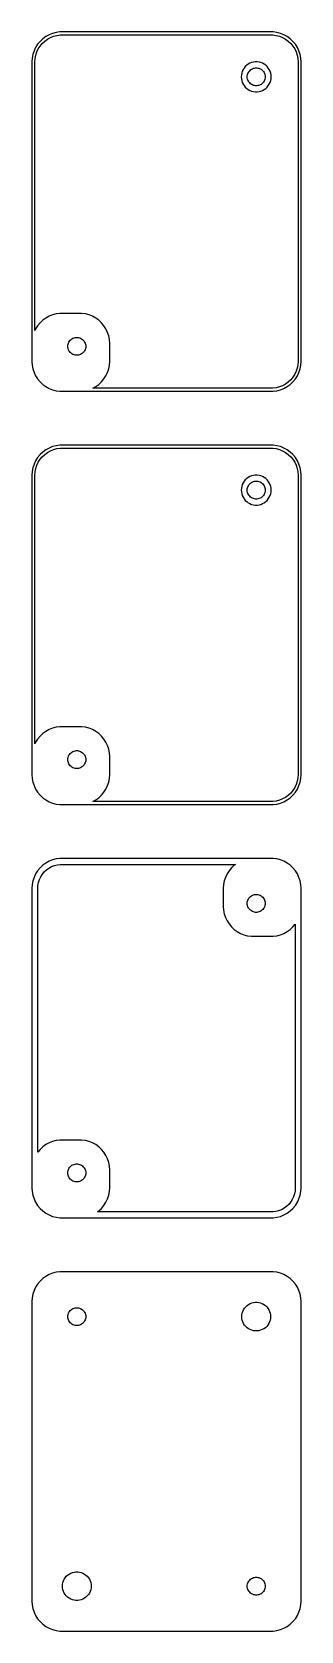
# Model space of a CAD drawing. Header units: metres. Extents: x -22 to 22, y 177 to 444.
import ezdxf

# ---------------------------------------------------------------- set-up
doc = ezdxf.new("R2010")
doc.units = ezdxf.units.M

msp = doc.modelspace()

# ---------------------------------------------------------------- linework, layer by layer
for p, q in [((-20.1791, 443.222), (-20.6871, 442.853)), ((-19.6289, 443.524), (-20.1791, 443.222)), ((-19.0451, 443.755), (-19.6289, 443.524)), ((-19.416, 443.072), (-18.8906, 443.28)), ((-18.4369, 443.911), (-19.0451, 443.755)), ((-18.8906, 443.28), (-18.3432, 443.42)), ((-17.8139, 443.99), (-18.4369, 443.911)), ((-18.3432, 443.42), (-17.7825, 443.491)), ((17.8139, 443.99), (-17.8139, 443.99)), ((-17.7825, 443.491), (17.7825, 443.491)), ((17.7825, 443.491), (18.3432, 443.42)), ((18.4369, 443.911), (17.8139, 443.99)), ((18.3432, 443.42), (18.8906, 443.28)), ((19.0451, 443.755), (18.4369, 443.911)), ((18.8906, 443.28), (19.416, 443.072)), ((19.6289, 443.524), (19.0451, 443.755)), ((20.1791, 443.222), (19.6289, 443.524)), ((20.6871, 442.853), (20.1791, 443.222)), ((-22.1489, 440.841), (-22.3429, 440.243)), ((-21.8815, 441.409), (-22.1489, 440.841)), ((-21.5451, 441.939), (-21.8815, 441.409)), ((-21.8586, 440.119), (-21.684, 440.657)), ((-21.684, 440.657), (-21.4434, 441.168)), ((-21.1448, 442.423), (-21.5451, 441.939)), ((-21.4434, 441.168), (-21.1406, 441.645)), ((-20.6871, 442.853), (-21.1448, 442.423)), ((-21.1406, 441.645), (-20.7803, 442.08)), ((-20.7803, 442.08), (-20.3684, 442.467)), ((-20.3684, 442.467), (-19.9112, 442.799)), ((-19.9112, 442.799), (-19.416, 443.072)), ((19.416, 443.072), (19.9112, 442.799)), ((19.9112, 442.799), (20.3684, 442.467)), ((20.3684, 442.467), (20.7803, 442.08)), ((21.1448, 442.423), (20.6871, 442.853)), ((20.7803, 442.08), (21.1406, 441.645)), ((21.1406, 441.645), (21.4434, 441.168)), ((21.5451, 441.939), (21.1448, 442.423)), ((21.4434, 441.168), (21.684, 440.657)), ((21.8815, 441.409), (21.5451, 441.939)), ((21.684, 440.657), (21.8586, 440.119)), ((22.1489, 440.841), (21.8815, 441.409)), ((22.3429, 440.243), (22.1489, 440.841)), ((-22.4606, 439.627), (-22.5, 439)), ((-22.5, 439), (-22.5, 389)), ((-22.3429, 440.243), (-22.4606, 439.627)), ((-22, 439), (-21.9645, 439.564)), ((-22, 394.157), (-22, 439)), ((-21.9645, 439.564), (-21.8586, 440.119)), ((12.9774, 437.969), (12.8092, 437.704)), ((13.1776, 438.211), (12.9774, 437.969)), ((13.4064, 438.426), (13.1776, 438.211)), ((13.6604, 438.611), (13.4064, 438.426)), ((13.9355, 438.762), (13.6604, 438.611)), ((14.2274, 438.878), (13.9355, 438.762)), ((14.1963, 437.766), (14.3613, 437.857)), ((14.5315, 438.956), (14.2274, 438.878)), ((14.3613, 437.857), (14.5365, 437.927)), ((14.843, 438.995), (14.5315, 438.956)), ((14.5365, 437.927), (14.7189, 437.973)), ((14.7189, 437.973), (14.9058, 437.997)), ((15.157, 438.995), (14.843, 438.995)), ((14.9058, 437.997), (15.0942, 437.997)), ((15.0942, 437.997), (15.2811, 437.973)), ((15.4684, 438.956), (15.157, 438.995)), ((15.2811, 437.973), (15.4635, 437.927)), ((15.4635, 437.927), (15.6387, 437.857)), ((15.7725, 438.878), (15.4684, 438.956)), ((15.6387, 437.857), (15.8037, 437.766)), ((16.0644, 438.762), (15.7725, 438.878)), ((16.3396, 438.611), (16.0644, 438.762)), ((16.5936, 438.426), (16.3396, 438.611)), ((16.8224, 438.211), (16.5936, 438.426)), ((17.0225, 437.969), (16.8224, 438.211)), ((17.1908, 437.704), (17.0225, 437.969)), ((21.8586, 440.119), (21.9645, 439.564)), ((21.9645, 439.564), (22, 439)), ((22, 439), (22, 389)), ((22.4606, 439.627), (22.3429, 440.243)), ((22.5, 439), (22.4606, 439.627)), ((22.5, 389), (22.5, 439)), ((12.5197, 436.813), (12.5, 436.5)), ((12.5, 436.5), (12.5197, 436.187)), ((12.5785, 437.122), (12.5197, 436.813)), ((12.5197, 436.187), (12.5785, 435.878)), ((12.6756, 437.42), (12.5785, 437.122)), ((12.5785, 435.878), (12.6756, 435.58)), ((12.8092, 437.704), (12.6756, 437.42)), ((12.6756, 435.58), (12.8092, 435.296)), ((12.8092, 435.296), (12.9774, 435.031)), ((13.5, 436.5), (13.5118, 436.688)), ((13.5118, 436.312), (13.5, 436.5)), ((13.5118, 436.688), (13.5471, 436.873)), ((13.5471, 436.127), (13.5118, 436.312)), ((13.5471, 436.873), (13.6053, 437.052)), ((13.6053, 435.948), (13.5471, 436.127)), ((13.6053, 437.052), (13.6855, 437.223)), ((13.6855, 435.777), (13.6053, 435.948)), ((13.6855, 437.223), (13.7865, 437.382)), ((13.7865, 435.618), (13.6855, 435.777)), ((13.7865, 437.382), (13.9065, 437.527)), ((13.9065, 435.473), (13.7865, 435.618)), ((13.9065, 437.527), (14.0439, 437.656)), ((14.0439, 435.344), (13.9065, 435.473)), ((14.0439, 437.656), (14.1963, 437.766)), ((14.1963, 435.234), (14.0439, 435.344)), ((14.3613, 435.143), (14.1963, 435.234)), ((15.8037, 435.234), (15.6387, 435.143)), ((15.8037, 437.766), (15.9561, 437.656)), ((15.9561, 435.344), (15.8037, 435.234)), ((15.9561, 437.656), (16.0934, 437.527)), ((16.0934, 435.473), (15.9561, 435.344)), ((16.0934, 437.527), (16.2135, 437.382)), ((16.2135, 435.618), (16.0934, 435.473)), ((16.2135, 437.382), (16.3145, 437.223)), ((16.3145, 435.777), (16.2135, 435.618)), ((16.3145, 437.223), (16.3947, 437.052)), ((16.3947, 435.948), (16.3145, 435.777)), ((16.3947, 437.052), (16.4529, 436.873)), ((16.4529, 436.127), (16.3947, 435.948)), ((16.4529, 436.873), (16.4882, 436.688)), ((16.4882, 436.312), (16.4529, 436.127)), ((16.4882, 436.688), (16.5, 436.5)), ((16.5, 436.5), (16.4882, 436.312)), ((17.0225, 435.031), (17.1908, 435.296)), ((17.3244, 437.42), (17.1908, 437.704)), ((17.1908, 435.296), (17.3244, 435.58)), ((17.4214, 437.122), (17.3244, 437.42)), ((17.3244, 435.58), (17.4214, 435.878)), ((17.4803, 436.813), (17.4214, 437.122)), ((17.4214, 435.878), (17.4803, 436.187)), ((17.5, 436.5), (17.4803, 436.813)), ((17.4803, 436.187), (17.5, 436.5)), ((12.9774, 435.031), (13.1776, 434.789)), ((13.1776, 434.789), (13.4064, 434.574)), ((13.4064, 434.574), (13.6604, 434.389)), ((13.6604, 434.389), (13.9355, 434.238)), ((13.9355, 434.238), (14.2274, 434.122)), ((14.2274, 434.122), (14.5315, 434.044)), ((14.5365, 435.073), (14.3613, 435.143)), ((14.5315, 434.044), (14.843, 434.005)), ((14.7189, 435.027), (14.5365, 435.073)), ((14.9058, 435.003), (14.7189, 435.027)), ((14.843, 434.005), (15.157, 434.005)), ((15.0942, 435.003), (14.9058, 435.003)), ((15.2811, 435.027), (15.0942, 435.003)), ((15.157, 434.005), (15.4684, 434.044)), ((15.4635, 435.073), (15.2811, 435.027)), ((15.6387, 435.143), (15.4635, 435.073)), ((15.4684, 434.044), (15.7725, 434.122)), ((15.7725, 434.122), (16.0644, 434.238)), ((16.0644, 434.238), (16.3396, 434.389)), ((16.3396, 434.389), (16.5936, 434.574)), ((16.5936, 434.574), (16.8224, 434.789)), ((16.8224, 434.789), (17.0225, 435.031)), ((-21.1448, 395.423), (-21.5451, 394.939)), ((-20.6871, 395.853), (-21.1448, 395.423)), ((-20.1791, 396.222), (-20.6871, 395.853)), ((-19.6289, 396.524), (-20.1791, 396.222)), ((-19.0451, 396.755), (-19.6289, 396.524)), ((-18.4369, 396.911), (-19.0451, 396.755)), ((-17.8139, 396.99), (-18.4369, 396.911)), ((-14.186, 396.99), (-17.8139, 396.99)), ((-13.5631, 396.911), (-14.186, 396.99)), ((-12.9549, 396.755), (-13.5631, 396.911)), ((-12.3711, 396.524), (-12.9549, 396.755)), ((-11.8209, 396.222), (-12.3711, 396.524)), ((-11.3129, 395.853), (-11.8209, 396.222)), ((-10.8551, 395.423), (-11.3129, 395.853)), ((-10.4549, 394.939), (-10.8551, 395.423)), ((-21.8815, 394.409), (-22, 394.157)), ((-21.5451, 394.939), (-21.8815, 394.409)), ((-16.2135, 392.382), (-16.0934, 392.527)), ((-16.0934, 392.527), (-15.9561, 392.656)), ((-15.9561, 392.656), (-15.8037, 392.766)), ((-15.8037, 392.766), (-15.6387, 392.857)), ((-15.6387, 392.857), (-15.4635, 392.927)), ((-15.4635, 392.927), (-15.2811, 392.973)), ((-15.2811, 392.973), (-15.0942, 392.997)), ((-15.0942, 392.997), (-14.9058, 392.997)), ((-14.9058, 392.997), (-14.7189, 392.973)), ((-14.7189, 392.973), (-14.5365, 392.927)), ((-14.5365, 392.927), (-14.3613, 392.857)), ((-14.3613, 392.857), (-14.1963, 392.766)), ((-14.1963, 392.766), (-14.0439, 392.656)), ((-14.0439, 392.656), (-13.9065, 392.527)), ((-13.9065, 392.527), (-13.7865, 392.382)), ((-10.1185, 394.409), (-10.4549, 394.939)), ((-9.8511, 393.841), (-10.1185, 394.409)), ((-9.6571, 393.243), (-9.8511, 393.841)), ((-9.5394, 392.627), (-9.6571, 393.243)), ((-9.5, 392), (-9.5394, 392.627)), ((-16.5, 391.5), (-16.4882, 391.688)), ((-16.4882, 391.312), (-16.5, 391.5)), ((-16.4882, 391.688), (-16.4529, 391.873)), ((-16.4529, 391.127), (-16.4882, 391.312)), ((-16.4529, 391.873), (-16.3947, 392.052)), ((-16.3947, 390.948), (-16.4529, 391.127)), ((-16.3947, 392.052), (-16.3145, 392.223)), ((-16.3145, 390.777), (-16.3947, 390.948)), ((-16.3145, 392.223), (-16.2135, 392.382)), ((-16.2135, 390.618), (-16.3145, 390.777)), ((-16.0934, 390.473), (-16.2135, 390.618)), ((-15.9561, 390.344), (-16.0934, 390.473)), ((-15.8037, 390.234), (-15.9561, 390.344)), ((-15.6387, 390.143), (-15.8037, 390.234)), ((-15.4635, 390.073), (-15.6387, 390.143)), ((-15.2811, 390.027), (-15.4635, 390.073)), ((-15.0942, 390.003), (-15.2811, 390.027)), ((-14.9058, 390.003), (-15.0942, 390.003)), ((-14.7189, 390.027), (-14.9058, 390.003)), ((-14.5365, 390.073), (-14.7189, 390.027)), ((-14.3613, 390.143), (-14.5365, 390.073)), ((-14.1963, 390.234), (-14.3613, 390.143)), ((-14.0439, 390.344), (-14.1963, 390.234)), ((-13.9065, 390.473), (-14.0439, 390.344)), ((-13.7865, 390.618), (-13.9065, 390.473)), ((-13.7865, 392.382), (-13.6855, 392.223)), ((-13.6855, 390.777), (-13.7865, 390.618)), ((-13.6855, 392.223), (-13.6053, 392.052)), ((-13.6053, 390.948), (-13.6855, 390.777)), ((-13.6053, 392.052), (-13.5471, 391.873)), ((-13.5471, 391.127), (-13.6053, 390.948)), ((-13.5471, 391.873), (-13.5118, 391.688)), ((-13.5118, 391.312), (-13.5471, 391.127)), ((-13.5118, 391.688), (-13.5, 391.5)), ((-13.5, 391.5), (-13.5118, 391.312)), ((-9.5, 389), (-9.5, 392)), ((-22.5, 389), (-22.4606, 388.373)), ((-22.4606, 388.373), (-22.3429, 387.757)), ((-22.3429, 387.757), (-22.1489, 387.159)), ((-22.1489, 387.159), (-21.8815, 386.591)), ((-10.1185, 386.591), (-9.8511, 387.159)), ((-9.8511, 387.159), (-9.6571, 387.757)), ((-9.6571, 387.757), (-9.5394, 388.373)), ((-9.5394, 388.373), (-9.5, 389)), ((21.684, 387.343), (21.4434, 386.832)), ((21.8586, 387.881), (21.684, 387.343)), ((21.9645, 388.436), (21.8586, 387.881)), ((21.8815, 386.591), (22.1489, 387.159)), ((22, 389), (21.9645, 388.436)), ((22.1489, 387.159), (22.3429, 387.757)), ((22.3429, 387.757), (22.4606, 388.373)), ((22.4606, 388.373), (22.5, 389)), ((-21.8815, 386.591), (-21.5451, 386.061)), ((-21.5451, 386.061), (-21.1448, 385.577)), ((-21.1448, 385.577), (-20.6871, 385.147)), ((-20.6871, 385.147), (-20.1791, 384.778)), ((-20.1791, 384.778), (-19.6289, 384.476)), ((-19.6289, 384.476), (-19.0451, 384.245)), ((-12.311, 384.509), (-11.8209, 384.778)), ((17.7825, 384.509), (-12.311, 384.509)), ((-11.8209, 384.778), (-11.3129, 385.147)), ((-11.3129, 385.147), (-10.8551, 385.577)), ((-10.8551, 385.577), (-10.4549, 386.061)), ((-10.4549, 386.061), (-10.1185, 386.591)), ((18.3432, 384.58), (17.7825, 384.509)), ((18.8906, 384.72), (18.3432, 384.58)), ((19.416, 384.928), (18.8906, 384.72)), ((19.0451, 384.245), (19.6289, 384.476)), ((19.9112, 385.201), (19.416, 384.928)), ((19.6289, 384.476), (20.1791, 384.778)), ((20.3684, 385.533), (19.9112, 385.201)), ((20.1791, 384.778), (20.6871, 385.147)), ((20.7803, 385.92), (20.3684, 385.533)), ((20.6871, 385.147), (21.1448, 385.577)), ((21.1406, 386.355), (20.7803, 385.92)), ((21.4434, 386.832), (21.1406, 386.355)), ((21.1448, 385.577), (21.5451, 386.061)), ((21.5451, 386.061), (21.8815, 386.591)), ((-19.0451, 384.245), (-18.4369, 384.089)), ((-18.4369, 384.089), (-17.8139, 384.01)), ((-17.8139, 384.01), (17.8139, 384.01)), ((17.8139, 384.01), (18.4369, 384.089)), ((18.4369, 384.089), (19.0451, 384.245)), ((-20.6871, 373.853), (-21.1448, 373.423)), ((-20.1791, 374.222), (-20.6871, 373.853)), ((-20.3684, 373.467), (-19.9112, 373.799)), ((-19.6289, 374.524), (-20.1791, 374.222)), ((-19.9112, 373.799), (-19.416, 374.072)), ((-19.0451, 374.755), (-19.6289, 374.524)), ((-19.416, 374.072), (-18.8906, 374.28)), ((-18.4369, 374.911), (-19.0451, 374.755)), ((-18.8906, 374.28), (-18.3432, 374.42)), ((-17.8139, 374.99), (-18.4369, 374.911)), ((-18.3432, 374.42), (-17.7825, 374.491)), ((17.8139, 374.99), (-17.8139, 374.99)), ((-17.7825, 374.491), (17.7825, 374.491)), ((17.7825, 374.491), (18.3432, 374.42)), ((18.4369, 374.911), (17.8139, 374.99)), ((18.3432, 374.42), (18.8906, 374.28)), ((19.0451, 374.755), (18.4369, 374.911)), ((18.8906, 374.28), (19.416, 374.072)), ((19.6289, 374.524), (19.0451, 374.755)), ((19.416, 374.072), (19.9112, 373.799)), ((20.1791, 374.222), (19.6289, 374.524)), ((19.9112, 373.799), (20.3684, 373.467)), ((20.6871, 373.853), (20.1791, 374.222)), ((21.1448, 373.423), (20.6871, 373.853)), ((-22.3429, 371.243), (-22.4606, 370.627)), ((-22.1489, 371.841), (-22.3429, 371.243)), ((-21.8815, 372.409), (-22.1489, 371.841)), ((-21.9645, 370.564), (-21.8586, 371.119)), ((-21.5451, 372.939), (-21.8815, 372.409)), ((-21.8586, 371.119), (-21.684, 371.657)), ((-21.684, 371.657), (-21.4434, 372.168)), ((-21.1448, 373.423), (-21.5451, 372.939)), ((-21.4434, 372.168), (-21.1406, 372.645)), ((-21.1406, 372.645), (-20.7803, 373.08)), ((-20.7803, 373.08), (-20.3684, 373.467)), ((20.3684, 373.467), (20.7803, 373.08)), ((20.7803, 373.08), (21.1406, 372.645)), ((21.1406, 372.645), (21.4434, 372.168)), ((21.5451, 372.939), (21.1448, 373.423)), ((21.4434, 372.168), (21.684, 371.657)), ((21.8815, 372.409), (21.5451, 372.939)), ((21.684, 371.657), (21.8586, 371.119)), ((21.8586, 371.119), (21.9645, 370.564)), ((22.1489, 371.841), (21.8815, 372.409)), ((22.3429, 371.243), (22.1489, 371.841)), ((22.4606, 370.627), (22.3429, 371.243)), ((-22.4606, 370.627), (-22.5, 370)), ((-22.5, 370), (-22.5, 320)), ((-22, 370), (-21.9645, 370.564)), ((-22, 325.157), (-22, 370)), ((12.8092, 368.704), (12.6756, 368.42)), ((12.9774, 368.969), (12.8092, 368.704)), ((13.1776, 369.211), (12.9774, 368.969)), ((13.4064, 369.426), (13.1776, 369.211)), ((13.6604, 369.611), (13.4064, 369.426)), ((13.9355, 369.762), (13.6604, 369.611)), ((13.7865, 368.382), (13.9065, 368.527)), ((13.9065, 368.527), (14.0439, 368.656)), ((14.2274, 369.878), (13.9355, 369.762)), ((14.0439, 368.656), (14.1963, 368.766)), ((14.1963, 368.766), (14.3613, 368.857)), ((14.5315, 369.956), (14.2274, 369.878)), ((14.3613, 368.857), (14.5365, 368.927)), ((14.843, 369.995), (14.5315, 369.956)), ((14.5365, 368.927), (14.7189, 368.973)), ((14.7189, 368.973), (14.9058, 368.997)), ((15.157, 369.995), (14.843, 369.995)), ((14.9058, 368.997), (15.0942, 368.997)), ((15.0942, 368.997), (15.2811, 368.973)), ((15.4684, 369.956), (15.157, 369.995)), ((15.2811, 368.973), (15.4635, 368.927)), ((15.4635, 368.927), (15.6387, 368.857)), ((15.7725, 369.878), (15.4684, 369.956)), ((15.6387, 368.857), (15.8037, 368.766)), ((16.0644, 369.762), (15.7725, 369.878)), ((15.8037, 368.766), (15.9561, 368.656)), ((15.9561, 368.656), (16.0934, 368.527)), ((16.3396, 369.611), (16.0644, 369.762)), ((16.0934, 368.527), (16.2135, 368.382)), ((16.5936, 369.426), (16.3396, 369.611)), ((16.8224, 369.211), (16.5936, 369.426)), ((17.0225, 368.969), (16.8224, 369.211)), ((17.1908, 368.704), (17.0225, 368.969)), ((17.3244, 368.42), (17.1908, 368.704)), ((21.9645, 370.564), (22, 370)), ((22, 370), (22, 320)), ((22.5, 370), (22.4606, 370.627)), ((22.5, 320), (22.5, 370)), ((12.5197, 367.813), (12.5, 367.5)), ((12.5, 367.5), (12.5197, 367.187)), ((12.5785, 368.122), (12.5197, 367.813)), ((12.5197, 367.187), (12.5785, 366.878)), ((12.6756, 368.42), (12.5785, 368.122)), ((12.5785, 366.878), (12.6756, 366.58)), ((12.6756, 366.58), (12.8092, 366.296)), ((12.8092, 366.296), (12.9774, 366.031)), ((12.9774, 366.031), (13.1776, 365.789)), ((13.1776, 365.789), (13.4064, 365.574)), ((13.5, 367.5), (13.5118, 367.688)), ((13.5118, 367.312), (13.5, 367.5)), ((13.5118, 367.688), (13.5471, 367.873)), ((13.5471, 367.127), (13.5118, 367.312)), ((13.5471, 367.873), (13.6053, 368.052)), ((13.6053, 366.948), (13.5471, 367.127)), ((13.6053, 368.052), (13.6855, 368.223)), ((13.6855, 366.777), (13.6053, 366.948)), ((13.6855, 368.223), (13.7865, 368.382)), ((13.7865, 366.618), (13.6855, 366.777)), ((13.9065, 366.473), (13.7865, 366.618)), ((14.0439, 366.344), (13.9065, 366.473)), ((14.1963, 366.234), (14.0439, 366.344)), ((14.3613, 366.143), (14.1963, 366.234)), ((14.5365, 366.073), (14.3613, 366.143)), ((14.7189, 366.027), (14.5365, 366.073)), ((14.9058, 366.003), (14.7189, 366.027)), ((15.0942, 366.003), (14.9058, 366.003)), ((15.2811, 366.027), (15.0942, 366.003)), ((15.4635, 366.073), (15.2811, 366.027)), ((15.6387, 366.143), (15.4635, 366.073)), ((15.8037, 366.234), (15.6387, 366.143)), ((15.9561, 366.344), (15.8037, 366.234)), ((16.0934, 366.473), (15.9561, 366.344)), ((16.2135, 366.618), (16.0934, 366.473)), ((16.2135, 368.382), (16.3145, 368.223)), ((16.3145, 366.777), (16.2135, 366.618)), ((16.3145, 368.223), (16.3947, 368.052)), ((16.3947, 366.948), (16.3145, 366.777)), ((16.3947, 368.052), (16.4529, 367.873)), ((16.4529, 367.127), (16.3947, 366.948)), ((16.4529, 367.873), (16.4882, 367.688)), ((16.4882, 367.312), (16.4529, 367.127)), ((16.4882, 367.688), (16.5, 367.5)), ((16.5, 367.5), (16.4882, 367.312)), ((16.5936, 365.574), (16.8224, 365.789)), ((16.8224, 365.789), (17.0225, 366.031)), ((17.0225, 366.031), (17.1908, 366.296)), ((17.1908, 366.296), (17.3244, 366.58)), ((17.4214, 368.122), (17.3244, 368.42)), ((17.3244, 366.58), (17.4214, 366.878)), ((17.4803, 367.813), (17.4214, 368.122)), ((17.4214, 366.878), (17.4803, 367.187)), ((17.5, 367.5), (17.4803, 367.813)), ((17.4803, 367.187), (17.5, 367.5)), ((13.4064, 365.574), (13.6604, 365.389)), ((13.6604, 365.389), (13.9355, 365.238)), ((13.9355, 365.238), (14.2274, 365.122)), ((14.2274, 365.122), (14.5315, 365.044)), ((14.5315, 365.044), (14.843, 365.005)), ((14.843, 365.005), (15.157, 365.005)), ((15.157, 365.005), (15.4684, 365.044)), ((15.4684, 365.044), (15.7725, 365.122)), ((15.7725, 365.122), (16.0644, 365.238)), ((16.0644, 365.238), (16.3396, 365.389)), ((16.3396, 365.389), (16.5936, 365.574)), ((-21.5451, 325.939), (-21.8815, 325.409)), ((-21.1448, 326.423), (-21.5451, 325.939)), ((-20.6871, 326.853), (-21.1448, 326.423)), ((-20.1791, 327.222), (-20.6871, 326.853)), ((-19.6289, 327.524), (-20.1791, 327.222)), ((-19.0451, 327.755), (-19.6289, 327.524)), ((-18.4369, 327.911), (-19.0451, 327.755)), ((-17.8139, 327.99), (-18.4369, 327.911)), ((-14.186, 327.99), (-17.8139, 327.99)), ((-13.5631, 327.911), (-14.186, 327.99)), ((-12.9549, 327.755), (-13.5631, 327.911)), ((-12.3711, 327.524), (-12.9549, 327.755)), ((-11.8209, 327.222), (-12.3711, 327.524)), ((-11.3129, 326.853), (-11.8209, 327.222)), ((-10.8551, 326.423), (-11.3129, 326.853)), ((-10.4549, 325.939), (-10.8551, 326.423)), ((-10.1185, 325.409), (-10.4549, 325.939)), ((-21.8815, 325.409), (-22, 325.157)), ((-16.4529, 322.873), (-16.3947, 323.052)), ((-16.3947, 323.052), (-16.3145, 323.223)), ((-16.3145, 323.223), (-16.2135, 323.382)), ((-16.2135, 323.382), (-16.0934, 323.527)), ((-16.0934, 323.527), (-15.9561, 323.656)), ((-15.9561, 323.656), (-15.8037, 323.766)), ((-15.8037, 323.766), (-15.6387, 323.857)), ((-15.6387, 323.857), (-15.4635, 323.927)), ((-15.4635, 323.927), (-15.2811, 323.973)), ((-15.2811, 323.973), (-15.0942, 323.997)), ((-15.0942, 323.997), (-14.9058, 323.997)), ((-14.9058, 323.997), (-14.7189, 323.973)), ((-14.7189, 323.973), (-14.5365, 323.927)), ((-14.5365, 323.927), (-14.3613, 323.857)), ((-14.3613, 323.857), (-14.1963, 323.766)), ((-14.1963, 323.766), (-14.0439, 323.656)), ((-14.0439, 323.656), (-13.9065, 323.527)), ((-13.9065, 323.527), (-13.7865, 323.382)), ((-13.7865, 323.382), (-13.6855, 323.223)), ((-13.6855, 323.223), (-13.6053, 323.052)), ((-13.6053, 323.052), (-13.5471, 322.873)), ((-9.8511, 324.841), (-10.1185, 325.409)), ((-9.6571, 324.243), (-9.8511, 324.841)), ((-9.5394, 323.627), (-9.6571, 324.243)), ((-9.5, 323), (-9.5394, 323.627)), ((-16.5, 322.5), (-16.4882, 322.688)), ((-16.4882, 322.312), (-16.5, 322.5)), ((-16.4882, 322.688), (-16.4529, 322.873)), ((-16.4529, 322.127), (-16.4882, 322.312)), ((-16.3947, 321.948), (-16.4529, 322.127)), ((-16.3145, 321.777), (-16.3947, 321.948)), ((-16.2135, 321.618), (-16.3145, 321.777)), ((-16.0934, 321.473), (-16.2135, 321.618)), ((-15.9561, 321.344), (-16.0934, 321.473)), ((-15.8037, 321.234), (-15.9561, 321.344)), ((-15.6387, 321.143), (-15.8037, 321.234)), ((-15.4635, 321.073), (-15.6387, 321.143)), ((-15.2811, 321.027), (-15.4635, 321.073)), ((-15.0942, 321.003), (-15.2811, 321.027)), ((-14.9058, 321.003), (-15.0942, 321.003)), ((-14.7189, 321.027), (-14.9058, 321.003)), ((-14.5365, 321.073), (-14.7189, 321.027)), ((-14.3613, 321.143), (-14.5365, 321.073)), ((-14.1963, 321.234), (-14.3613, 321.143)), ((-14.0439, 321.344), (-14.1963, 321.234)), ((-13.9065, 321.473), (-14.0439, 321.344)), ((-13.7865, 321.618), (-13.9065, 321.473)), ((-13.6855, 321.777), (-13.7865, 321.618)), ((-13.6053, 321.948), (-13.6855, 321.777)), ((-13.5471, 322.127), (-13.6053, 321.948)), ((-13.5471, 322.873), (-13.5118, 322.688)), ((-13.5118, 322.312), (-13.5471, 322.127)), ((-13.5118, 322.688), (-13.5, 322.5)), ((-13.5, 322.5), (-13.5118, 322.312)), ((-9.5, 320), (-9.5, 323)), ((-22.5, 320), (-22.4606, 319.373)), ((-22.4606, 319.373), (-22.3429, 318.757)), ((-22.3429, 318.757), (-22.1489, 318.159)), ((-22.1489, 318.159), (-21.8815, 317.591)), ((-10.1185, 317.591), (-9.8511, 318.159)), ((-9.8511, 318.159), (-9.6571, 318.757)), ((-9.6571, 318.757), (-9.5394, 319.373)), ((-9.5394, 319.373), (-9.5, 320)), ((21.4434, 317.832), (21.1406, 317.355)), ((21.684, 318.343), (21.4434, 317.832)), ((21.8586, 318.881), (21.684, 318.343)), ((21.9645, 319.436), (21.8586, 318.881)), ((21.8815, 317.591), (22.1489, 318.159)), ((22, 320), (21.9645, 319.436)), ((22.1489, 318.159), (22.3429, 318.757)), ((22.3429, 318.757), (22.4606, 319.373)), ((22.4606, 319.373), (22.5, 320)), ((-21.8815, 317.591), (-21.5451, 317.061)), ((-21.5451, 317.061), (-21.1448, 316.577)), ((-21.1448, 316.577), (-20.6871, 316.147)), ((-20.6871, 316.147), (-20.1791, 315.778)), ((-20.1791, 315.778), (-19.6289, 315.476)), ((-19.6289, 315.476), (-19.0451, 315.245)), ((-19.0451, 315.245), (-18.4369, 315.089)), ((-18.4369, 315.089), (-17.8139, 315.01)), ((-12.311, 315.509), (-11.8209, 315.778)), ((17.7825, 315.509), (-12.311, 315.509)), ((-11.8209, 315.778), (-11.3129, 316.147)), ((-11.3129, 316.147), (-10.8551, 316.577)), ((-10.8551, 316.577), (-10.4549, 317.061)), ((-10.4549, 317.061), (-10.1185, 317.591)), ((18.3432, 315.58), (17.7825, 315.509)), ((17.8139, 315.01), (18.4369, 315.089)), ((18.8906, 315.72), (18.3432, 315.58)), ((18.4369, 315.089), (19.0451, 315.245)), ((19.416, 315.928), (18.8906, 315.72)), ((19.0451, 315.245), (19.6289, 315.476)), ((19.9112, 316.201), (19.416, 315.928)), ((19.6289, 315.476), (20.1791, 315.778)), ((20.3684, 316.533), (19.9112, 316.201)), ((20.1791, 315.778), (20.6871, 316.147)), ((20.7803, 316.92), (20.3684, 316.533)), ((20.6871, 316.147), (21.1448, 316.577)), ((21.1406, 317.355), (20.7803, 316.92)), ((21.1448, 316.577), (21.5451, 317.061)), ((21.5451, 317.061), (21.8815, 317.591)), ((-17.8139, 315.01), (17.8139, 315.01)), ((-21.1448, 304.423), (-21.5451, 303.939)), ((-20.6871, 304.853), (-21.1448, 304.423)), ((-20.1791, 305.222), (-20.6871, 304.853)), ((-19.6289, 305.524), (-20.1791, 305.222)), ((-20.0639, 304.099), (-19.6553, 304.396)), ((-19.6553, 304.396), (-19.2126, 304.64)), ((-19.0451, 305.755), (-19.6289, 305.524)), ((-19.2126, 304.64), (-18.743, 304.826)), ((-18.4369, 305.911), (-19.0451, 305.755)), ((-18.743, 304.826), (-18.2537, 304.951)), ((-17.8139, 305.99), (-18.4369, 305.911)), ((-18.2537, 304.951), (-17.7526, 305.014)), ((17.8139, 305.99), (-17.8139, 305.99)), ((-17.7526, 305.014), (11.5357, 305.014)), ((10.8551, 304.423), (10.4549, 303.939)), ((11.3129, 304.853), (10.8551, 304.423)), ((11.5357, 305.014), (11.3129, 304.853)), ((18.4369, 305.911), (17.8139, 305.99)), ((19.0451, 305.755), (18.4369, 305.911)), ((19.6289, 305.524), (19.0451, 305.755)), ((20.1791, 305.222), (19.6289, 305.524)), ((20.6871, 304.853), (20.1791, 305.222)), ((21.1448, 304.423), (20.6871, 304.853)), ((21.5451, 303.939), (21.1448, 304.423)), ((-22.3429, 302.243), (-22.4606, 301.627)), ((-22.1489, 302.841), (-22.3429, 302.243)), ((-21.8815, 303.409), (-22.1489, 302.841)), ((-21.5451, 303.939), (-21.8815, 303.409)), ((-21.4907, 301.504), (-21.396, 302)), ((-21.396, 302), (-21.2399, 302.481)), ((-21.2399, 302.481), (-21.0248, 302.938)), ((-21.0248, 302.938), (-20.7542, 303.364)), ((-20.7542, 303.364), (-20.4322, 303.754)), ((-20.4322, 303.754), (-20.0639, 304.099)), ((9.6571, 302.243), (9.5394, 301.627)), ((9.8511, 302.841), (9.6571, 302.243)), ((10.1185, 303.409), (9.8511, 302.841)), ((10.4549, 303.939), (10.1185, 303.409)), ((21.8815, 303.409), (21.5451, 303.939)), ((22.1489, 302.841), (21.8815, 303.409)), ((22.3429, 302.243), (22.1489, 302.841)), ((22.4606, 301.627), (22.3429, 302.243)), ((-22.4606, 301.627), (-22.5, 301)), ((-22.5, 301), (-22.5, 251)), ((-21.5224, 301), (-21.4907, 301.504)), ((-21.5224, 256.966), (-21.5224, 301)), ((9.5394, 301.627), (9.5, 301)), ((9.5, 301), (9.5, 298)), ((13.5471, 298.873), (13.6053, 299.052)), ((13.6053, 299.052), (13.6855, 299.223)), ((13.6855, 299.223), (13.7865, 299.382)), ((13.7865, 299.382), (13.9065, 299.527)), ((13.9065, 299.527), (14.0439, 299.656)), ((14.0439, 299.656), (14.1963, 299.766)), ((14.1963, 299.766), (14.3613, 299.857)), ((14.3613, 299.857), (14.5365, 299.927)), ((14.5365, 299.927), (14.7189, 299.973)), ((14.7189, 299.973), (14.9058, 299.997)), ((14.9058, 299.997), (15.0942, 299.997)), ((15.0942, 299.997), (15.2811, 299.973)), ((15.2811, 299.973), (15.4635, 299.927)), ((15.4635, 299.927), (15.6387, 299.857)), ((15.6387, 299.857), (15.8037, 299.766)), ((15.8037, 299.766), (15.9561, 299.656)), ((15.9561, 299.656), (16.0934, 299.527)), ((16.0934, 299.527), (16.2135, 299.382)), ((16.2135, 299.382), (16.3145, 299.223)), ((16.3145, 299.223), (16.3947, 299.052)), ((16.3947, 299.052), (16.4529, 298.873)), ((22.5, 301), (22.4606, 301.627)), ((22.5, 251), (22.5, 301)), ((9.5, 298), (9.5394, 297.373)), ((9.5394, 297.373), (9.6571, 296.757)), ((9.6571, 296.757), (9.8511, 296.159)), ((13.5, 298.5), (13.5118, 298.688)), ((13.5118, 298.312), (13.5, 298.5)), ((13.5118, 298.688), (13.5471, 298.873)), ((13.5471, 298.127), (13.5118, 298.312)), ((13.6053, 297.948), (13.5471, 298.127)), ((13.6855, 297.777), (13.6053, 297.948)), ((13.7865, 297.618), (13.6855, 297.777)), ((13.9065, 297.473), (13.7865, 297.618)), ((14.0439, 297.344), (13.9065, 297.473)), ((14.1963, 297.234), (14.0439, 297.344)), ((14.3613, 297.143), (14.1963, 297.234)), ((14.5365, 297.073), (14.3613, 297.143)), ((14.7189, 297.027), (14.5365, 297.073)), ((14.9058, 297.003), (14.7189, 297.027)), ((15.0942, 297.003), (14.9058, 297.003)), ((15.2811, 297.027), (15.0942, 297.003)), ((15.4635, 297.073), (15.2811, 297.027)), ((15.6387, 297.143), (15.4635, 297.073)), ((15.8037, 297.234), (15.6387, 297.143)), ((15.9561, 297.344), (15.8037, 297.234)), ((16.0934, 297.473), (15.9561, 297.344)), ((16.2135, 297.618), (16.0934, 297.473)), ((16.3145, 297.777), (16.2135, 297.618)), ((16.3947, 297.948), (16.3145, 297.777)), ((16.4529, 298.127), (16.3947, 297.948)), ((16.4529, 298.873), (16.4882, 298.688)), ((16.4882, 298.312), (16.4529, 298.127)), ((16.4882, 298.688), (16.5, 298.5)), ((16.5, 298.5), (16.4882, 298.312)), ((9.8511, 296.159), (10.1185, 295.591)), ((10.1185, 295.591), (10.4549, 295.061)), ((10.4549, 295.061), (10.8551, 294.577)), ((10.8551, 294.577), (11.3129, 294.147)), ((11.3129, 294.147), (11.8209, 293.778)), ((11.8209, 293.778), (12.3711, 293.476)), ((19.6289, 293.476), (20.1791, 293.778)), ((20.1791, 293.778), (20.6871, 294.147)), ((20.6871, 294.147), (21.1448, 294.577)), ((21.1448, 294.577), (21.5224, 295.034)), ((21.5224, 295.034), (21.5224, 251)), ((12.3711, 293.476), (12.9549, 293.245)), ((12.9549, 293.245), (13.5631, 293.089)), ((13.5631, 293.089), (14.186, 293.01)), ((14.186, 293.01), (17.8139, 293.01)), ((17.8139, 293.01), (18.4369, 293.089)), ((18.4369, 293.089), (19.0451, 293.245)), ((19.0451, 293.245), (19.6289, 293.476)), ((-17.8139, 258.99), (-18.4369, 258.911)), ((-14.186, 258.99), (-17.8139, 258.99)), ((-13.5631, 258.911), (-14.186, 258.99)), ((-21.1448, 257.423), (-21.5224, 256.966)), ((-20.6871, 257.853), (-21.1448, 257.423)), ((-20.1791, 258.222), (-20.6871, 257.853)), ((-19.6289, 258.524), (-20.1791, 258.222)), ((-19.0451, 258.755), (-19.6289, 258.524)), ((-18.4369, 258.911), (-19.0451, 258.755)), ((-12.9549, 258.755), (-13.5631, 258.911)), ((-12.3711, 258.524), (-12.9549, 258.755)), ((-11.8209, 258.222), (-12.3711, 258.524)), ((-11.3129, 257.853), (-11.8209, 258.222)), ((-10.8551, 257.423), (-11.3129, 257.853)), ((-10.4549, 256.939), (-10.8551, 257.423)), ((-10.1185, 256.409), (-10.4549, 256.939)), ((-9.8511, 255.841), (-10.1185, 256.409)), ((-16.5, 253.5), (-16.4882, 253.688)), ((-16.4882, 253.688), (-16.4529, 253.873)), ((-16.4529, 253.873), (-16.3947, 254.052)), ((-16.3947, 254.052), (-16.3145, 254.223)), ((-16.3145, 254.223), (-16.2135, 254.382)), ((-16.2135, 254.382), (-16.0934, 254.527)), ((-16.0934, 254.527), (-15.9561, 254.656)), ((-15.9561, 254.656), (-15.8037, 254.766)), ((-15.8037, 254.766), (-15.6387, 254.857)), ((-15.6387, 254.857), (-15.4635, 254.927)), ((-15.4635, 254.927), (-15.2811, 254.973)), ((-15.2811, 254.973), (-15.0942, 254.997)), ((-15.0942, 254.997), (-14.9058, 254.997)), ((-14.9058, 254.997), (-14.7189, 254.973)), ((-14.7189, 254.973), (-14.5365, 254.927)), ((-14.5365, 254.927), (-14.3613, 254.857)), ((-14.3613, 254.857), (-14.1963, 254.766)), ((-14.1963, 254.766), (-14.0439, 254.656)), ((-14.0439, 254.656), (-13.9065, 254.527)), ((-13.9065, 254.527), (-13.7865, 254.382)), ((-13.7865, 254.382), (-13.6855, 254.223)), ((-13.6855, 254.223), (-13.6053, 254.052)), ((-13.6053, 254.052), (-13.5471, 253.873)), ((-13.5471, 253.873), (-13.5118, 253.688)), ((-13.5118, 253.688), (-13.5, 253.5)), ((-9.6571, 255.243), (-9.8511, 255.841)), ((-9.5394, 254.627), (-9.6571, 255.243)), ((-9.5, 254), (-9.5394, 254.627)), ((-9.5, 251), (-9.5, 254)), ((-22.5, 251), (-22.4606, 250.373)), ((-16.4882, 253.312), (-16.5, 253.5)), ((-16.4529, 253.127), (-16.4882, 253.312)), ((-16.3947, 252.948), (-16.4529, 253.127)), ((-16.3145, 252.777), (-16.3947, 252.948)), ((-16.2135, 252.618), (-16.3145, 252.777)), ((-16.0934, 252.473), (-16.2135, 252.618)), ((-15.9561, 252.344), (-16.0934, 252.473)), ((-15.8037, 252.234), (-15.9561, 252.344)), ((-15.6387, 252.143), (-15.8037, 252.234)), ((-15.4635, 252.073), (-15.6387, 252.143)), ((-15.2811, 252.027), (-15.4635, 252.073)), ((-15.0942, 252.003), (-15.2811, 252.027)), ((-14.9058, 252.003), (-15.0942, 252.003)), ((-14.7189, 252.027), (-14.9058, 252.003)), ((-14.5365, 252.073), (-14.7189, 252.027)), ((-14.3613, 252.143), (-14.5365, 252.073)), ((-14.1963, 252.234), (-14.3613, 252.143)), ((-14.0439, 252.344), (-14.1963, 252.234)), ((-13.9065, 252.473), (-14.0439, 252.344)), ((-13.7865, 252.618), (-13.9065, 252.473)), ((-13.6855, 252.777), (-13.7865, 252.618)), ((-13.6053, 252.948), (-13.6855, 252.777)), ((-13.5471, 253.127), (-13.6053, 252.948)), ((-13.5118, 253.312), (-13.5471, 253.127)), ((-13.5, 253.5), (-13.5118, 253.312)), ((-9.5394, 250.373), (-9.5, 251)), ((21.5224, 251), (21.4907, 250.496)), ((22.4606, 250.373), (22.5, 251)), ((-22.4606, 250.373), (-22.3429, 249.757)), ((-22.3429, 249.757), (-22.1489, 249.159)), ((-22.1489, 249.159), (-21.8815, 248.591)), ((-21.8815, 248.591), (-21.5451, 248.061)), ((-10.4549, 248.061), (-10.1185, 248.591)), ((-10.1185, 248.591), (-9.8511, 249.159)), ((-9.8511, 249.159), (-9.6571, 249.757)), ((-9.6571, 249.757), (-9.5394, 250.373)), ((20.7542, 248.636), (20.4322, 248.246)), ((21.0248, 249.062), (20.7542, 248.636)), ((21.2399, 249.519), (21.0248, 249.062)), ((21.396, 250), (21.2399, 249.519)), ((21.4907, 250.496), (21.396, 250)), ((21.5451, 248.061), (21.8815, 248.591)), ((21.8815, 248.591), (22.1489, 249.159)), ((22.1489, 249.159), (22.3429, 249.757)), ((22.3429, 249.757), (22.4606, 250.373)), ((-21.5451, 248.061), (-21.1448, 247.577)), ((-21.1448, 247.577), (-20.6871, 247.147)), ((-20.6871, 247.147), (-20.1791, 246.778)), ((-20.1791, 246.778), (-19.6289, 246.476)), ((-19.6289, 246.476), (-19.0451, 246.245)), ((-19.0451, 246.245), (-18.4369, 246.089)), ((-18.4369, 246.089), (-17.8139, 246.01)), ((-17.8139, 246.01), (17.8139, 246.01)), ((-11.5357, 246.986), (-11.3129, 247.147)), ((17.7526, 246.986), (-11.5357, 246.986)), ((-11.3129, 247.147), (-10.8551, 247.577)), ((-10.8551, 247.577), (-10.4549, 248.061)), ((18.2537, 247.049), (17.7526, 246.986)), ((17.8139, 246.01), (18.4369, 246.089)), ((18.743, 247.174), (18.2537, 247.049)), ((18.4369, 246.089), (19.0451, 246.245)), ((19.2126, 247.36), (18.743, 247.174)), ((19.0451, 246.245), (19.6289, 246.476)), ((19.6553, 247.604), (19.2126, 247.36)), ((19.6289, 246.476), (20.1791, 246.778)), ((20.0639, 247.901), (19.6553, 247.604)), ((20.4322, 248.246), (20.0639, 247.901)), ((20.1791, 246.778), (20.6871, 247.147)), ((20.6871, 247.147), (21.1448, 247.577)), ((21.1448, 247.577), (21.5451, 248.061)), ((-21.1448, 235.423), (-21.5451, 234.939)), ((-20.6871, 235.853), (-21.1448, 235.423)), ((-20.1791, 236.222), (-20.6871, 235.853)), ((-19.6289, 236.524), (-20.1791, 236.222)), ((-19.0451, 236.755), (-19.6289, 236.524)), ((-18.4369, 236.911), (-19.0451, 236.755)), ((-17.8139, 236.99), (-18.4369, 236.911)), ((17.8139, 236.99), (-17.8139, 236.99)), ((18.4369, 236.911), (17.8139, 236.99)), ((19.0451, 236.755), (18.4369, 236.911)), ((19.6289, 236.524), (19.0451, 236.755)), ((20.1791, 236.222), (19.6289, 236.524)), ((20.6871, 235.853), (20.1791, 236.222)), ((21.1448, 235.423), (20.6871, 235.853)), ((21.5451, 234.939), (21.1448, 235.423)), ((-22.4606, 232.627), (-22.5, 232)), ((-22.3429, 233.243), (-22.4606, 232.627)), ((-22.1489, 233.841), (-22.3429, 233.243)), ((-21.8815, 234.409), (-22.1489, 233.841)), ((-21.5451, 234.939), (-21.8815, 234.409)), ((21.8815, 234.409), (21.5451, 234.939)), ((22.1489, 233.841), (21.8815, 234.409)), ((22.3429, 233.243), (22.1489, 233.841)), ((22.4606, 232.627), (22.3429, 233.243)), ((22.5, 232), (22.4606, 232.627)), ((-22.5, 232), (-22.5, 182)), ((-16.5, 229.5), (-16.4882, 229.688)), ((-16.4882, 229.688), (-16.4529, 229.873)), ((-16.4529, 229.873), (-16.3947, 230.052)), ((-16.3947, 230.052), (-16.3145, 230.223)), ((-16.3145, 230.223), (-16.2135, 230.382)), ((-16.2135, 230.382), (-16.0934, 230.527)), ((-16.0934, 230.527), (-15.9561, 230.656)), ((-15.9561, 230.656), (-15.8037, 230.766)), ((-15.8037, 230.766), (-15.6387, 230.857)), ((-15.6387, 230.857), (-15.4635, 230.927)), ((-15.4635, 230.927), (-15.2811, 230.973)), ((-15.2811, 230.973), (-15.0942, 230.997)), ((-15.0942, 230.997), (-14.9058, 230.997)), ((-14.9058, 230.997), (-14.7189, 230.973)), ((-14.7189, 230.973), (-14.5365, 230.927)), ((-14.5365, 230.927), (-14.3613, 230.857)), ((-14.3613, 230.857), (-14.1963, 230.766)), ((-14.1963, 230.766), (-14.0439, 230.656)), ((-14.0439, 230.656), (-13.9065, 230.527)), ((-13.9065, 230.527), (-13.7865, 230.382)), ((-13.7865, 230.382), (-13.6855, 230.223)), ((-13.6855, 230.223), (-13.6053, 230.052)), ((-13.6053, 230.052), (-13.5471, 229.873)), ((-13.5471, 229.873), (-13.5118, 229.688)), ((-13.5118, 229.688), (-13.5, 229.5)), ((12.6, 229.5), (12.6189, 229.801)), ((12.6189, 229.801), (12.6754, 230.097)), ((12.6754, 230.097), (12.7685, 230.383)), ((12.7685, 230.383), (12.8969, 230.656)), ((12.8969, 230.656), (13.0583, 230.911)), ((13.0583, 230.911), (13.2505, 231.143)), ((13.2505, 231.143), (13.4702, 231.349)), ((13.4702, 231.349), (13.714, 231.526)), ((13.714, 231.526), (13.9781, 231.672)), ((13.9781, 231.672), (14.2583, 231.783)), ((14.2583, 231.783), (14.5503, 231.857)), ((14.5503, 231.857), (14.8493, 231.895)), ((14.8493, 231.895), (15.1507, 231.895)), ((15.1507, 231.895), (15.4497, 231.857)), ((15.4497, 231.857), (15.7416, 231.783)), ((15.7416, 231.783), (16.0219, 231.672)), ((16.0219, 231.672), (16.286, 231.526)), ((16.286, 231.526), (16.5298, 231.349)), ((16.5298, 231.349), (16.7495, 231.143)), ((16.7495, 231.143), (16.9416, 230.911)), ((16.9416, 230.911), (17.1031, 230.656)), ((17.1031, 230.656), (17.2315, 230.383)), ((17.2315, 230.383), (17.3246, 230.097)), ((17.3246, 230.097), (17.3811, 229.801)), ((17.3811, 229.801), (17.4, 229.5)), ((22.5, 182), (22.5, 232)), ((-16.4882, 229.312), (-16.5, 229.5)), ((-16.4529, 229.127), (-16.4882, 229.312)), ((-16.3947, 228.948), (-16.4529, 229.127)), ((-16.3145, 228.777), (-16.3947, 228.948)), ((-16.2135, 228.618), (-16.3145, 228.777)), ((-16.0934, 228.473), (-16.2135, 228.618)), ((-15.9561, 228.344), (-16.0934, 228.473)), ((-15.8037, 228.234), (-15.9561, 228.344)), ((-15.6387, 228.143), (-15.8037, 228.234)), ((-15.4635, 228.073), (-15.6387, 228.143)), ((-15.2811, 228.027), (-15.4635, 228.073)), ((-15.0942, 228.003), (-15.2811, 228.027)), ((-14.9058, 228.003), (-15.0942, 228.003)), ((-14.7189, 228.027), (-14.9058, 228.003)), ((-14.5365, 228.073), (-14.7189, 228.027)), ((-14.3613, 228.143), (-14.5365, 228.073)), ((-14.1963, 228.234), (-14.3613, 228.143)), ((-14.0439, 228.344), (-14.1963, 228.234)), ((-13.9065, 228.473), (-14.0439, 228.344)), ((-13.7865, 228.618), (-13.9065, 228.473)), ((-13.6855, 228.777), (-13.7865, 228.618)), ((-13.6053, 228.948), (-13.6855, 228.777)), ((-13.5471, 229.127), (-13.6053, 228.948)), ((-13.5118, 229.312), (-13.5471, 229.127)), ((-13.5, 229.5), (-13.5118, 229.312)), ((12.6189, 229.199), (12.6, 229.5)), ((12.6754, 228.903), (12.6189, 229.199)), ((12.7685, 228.617), (12.6754, 228.903)), ((12.8969, 228.344), (12.7685, 228.617)), ((13.0583, 228.089), (12.8969, 228.344)), ((13.2505, 227.857), (13.0583, 228.089)), ((13.4702, 227.651), (13.2505, 227.857)), ((13.714, 227.474), (13.4702, 227.651)), ((13.9781, 227.328), (13.714, 227.474)), ((14.2583, 227.217), (13.9781, 227.328)), ((14.5503, 227.143), (14.2583, 227.217)), ((14.8493, 227.105), (14.5503, 227.143)), ((15.1507, 227.105), (14.8493, 227.105)), ((15.4497, 227.143), (15.1507, 227.105)), ((15.7416, 227.217), (15.4497, 227.143)), ((16.0219, 227.328), (15.7416, 227.217)), ((16.286, 227.474), (16.0219, 227.328)), ((16.5298, 227.651), (16.286, 227.474)), ((16.7495, 227.857), (16.5298, 227.651)), ((16.9416, 228.089), (16.7495, 227.857)), ((17.1031, 228.344), (16.9416, 228.089)), ((17.2315, 228.617), (17.1031, 228.344)), ((17.3246, 228.903), (17.2315, 228.617)), ((17.3811, 229.199), (17.3246, 228.903)), ((17.4, 229.5), (17.3811, 229.199)), ((-15.4497, 186.857), (-15.1507, 186.895)), ((-15.1507, 186.895), (-14.8493, 186.895)), ((-14.8493, 186.895), (-14.5503, 186.857)), ((-17.4, 184.5), (-17.3811, 184.801)), ((-17.3811, 184.199), (-17.4, 184.5)), ((-17.3811, 184.801), (-17.3246, 185.097)), ((-17.3246, 185.097), (-17.2315, 185.383)), ((-17.2315, 185.383), (-17.1031, 185.656)), ((-17.1031, 185.656), (-16.9416, 185.911)), ((-16.9416, 185.911), (-16.7495, 186.143)), ((-16.7495, 186.143), (-16.5298, 186.349)), ((-16.5298, 186.349), (-16.286, 186.526)), ((-16.286, 186.526), (-16.0219, 186.672)), ((-16.0219, 186.672), (-15.7416, 186.783)), ((-15.7416, 186.783), (-15.4497, 186.857)), ((-14.5503, 186.857), (-14.2583, 186.783)), ((-14.2583, 186.783), (-13.9781, 186.672)), ((-13.9781, 186.672), (-13.714, 186.526)), ((-13.714, 186.526), (-13.4702, 186.349)), ((-13.4702, 186.349), (-13.2505, 186.143)), ((-13.2505, 186.143), (-13.0583, 185.911)), ((-13.0583, 185.911), (-12.8969, 185.656)), ((-12.8969, 185.656), (-12.7685, 185.383)), ((-12.7685, 185.383), (-12.6754, 185.097)), ((-12.6754, 185.097), (-12.6189, 184.801)), ((-12.6189, 184.801), (-12.6, 184.5)), ((-12.6, 184.5), (-12.6189, 184.199)), ((13.5, 184.5), (13.5118, 184.688)), ((13.5118, 184.312), (13.5, 184.5)), ((13.5118, 184.688), (13.5471, 184.873)), ((13.5471, 184.127), (13.5118, 184.312)), ((13.5471, 184.873), (13.6053, 185.052)), ((13.6053, 185.052), (13.6855, 185.223)), ((13.6855, 185.223), (13.7865, 185.382)), ((13.7865, 185.382), (13.9065, 185.527)), ((13.9065, 185.527), (14.0439, 185.656)), ((14.0439, 185.656), (14.1963, 185.766)), ((14.1963, 185.766), (14.3613, 185.857)), ((14.3613, 185.857), (14.5365, 185.927)), ((14.5365, 185.927), (14.7189, 185.973)), ((14.7189, 185.973), (14.9058, 185.997)), ((14.9058, 185.997), (15.0942, 185.997)), ((15.0942, 185.997), (15.2811, 185.973)), ((15.2811, 185.973), (15.4635, 185.927)), ((15.4635, 185.927), (15.6387, 185.857)), ((15.6387, 185.857), (15.8037, 185.766)), ((15.8037, 185.766), (15.9561, 185.656)), ((15.9561, 185.656), (16.0934, 185.527)), ((16.0934, 185.527), (16.2135, 185.382)), ((16.2135, 185.382), (16.3145, 185.223)), ((16.3145, 185.223), (16.3947, 185.052)), ((16.3947, 185.052), (16.4529, 184.873)), ((16.4529, 184.873), (16.4882, 184.688)), ((16.4882, 184.312), (16.4529, 184.127)), ((16.4882, 184.688), (16.5, 184.5)), ((16.5, 184.5), (16.4882, 184.312)), ((-22.5, 182), (-22.4606, 181.373)), ((-17.3246, 183.903), (-17.3811, 184.199)), ((-17.2315, 183.617), (-17.3246, 183.903)), ((-17.1031, 183.344), (-17.2315, 183.617)), ((-16.9416, 183.089), (-17.1031, 183.344)), ((-16.7495, 182.857), (-16.9416, 183.089)), ((-16.5298, 182.651), (-16.7495, 182.857)), ((-16.286, 182.474), (-16.5298, 182.651)), ((-16.0219, 182.328), (-16.286, 182.474)), ((-15.7416, 182.217), (-16.0219, 182.328)), ((-15.4497, 182.143), (-15.7416, 182.217)), ((-15.1507, 182.105), (-15.4497, 182.143)), ((-14.8493, 182.105), (-15.1507, 182.105)), ((-14.5503, 182.143), (-14.8493, 182.105)), ((-14.2583, 182.217), (-14.5503, 182.143)), ((-13.9781, 182.328), (-14.2583, 182.217)), ((-13.714, 182.474), (-13.9781, 182.328)), ((-13.4702, 182.651), (-13.714, 182.474)), ((-13.2505, 182.857), (-13.4702, 182.651)), ((-13.0583, 183.089), (-13.2505, 182.857)), ((-12.8969, 183.344), (-13.0583, 183.089)), ((-12.7685, 183.617), (-12.8969, 183.344)), ((-12.6754, 183.903), (-12.7685, 183.617)), ((-12.6189, 184.199), (-12.6754, 183.903)), ((13.6053, 183.948), (13.5471, 184.127)), ((13.6855, 183.777), (13.6053, 183.948)), ((13.7865, 183.618), (13.6855, 183.777)), ((13.9065, 183.473), (13.7865, 183.618)), ((14.0439, 183.344), (13.9065, 183.473)), ((14.1963, 183.234), (14.0439, 183.344)), ((14.3613, 183.143), (14.1963, 183.234)), ((14.5365, 183.073), (14.3613, 183.143)), ((14.7189, 183.027), (14.5365, 183.073)), ((14.9058, 183.003), (14.7189, 183.027)), ((15.0942, 183.003), (14.9058, 183.003)), ((15.2811, 183.027), (15.0942, 183.003)), ((15.4635, 183.073), (15.2811, 183.027)), ((15.6387, 183.143), (15.4635, 183.073)), ((15.8037, 183.234), (15.6387, 183.143)), ((15.9561, 183.344), (15.8037, 183.234)), ((16.0934, 183.473), (15.9561, 183.344)), ((16.2135, 183.618), (16.0934, 183.473)), ((16.3145, 183.777), (16.2135, 183.618)), ((16.3947, 183.948), (16.3145, 183.777)), ((16.4529, 184.127), (16.3947, 183.948)), ((22.4606, 181.373), (22.5, 182)), ((-22.4606, 181.373), (-22.3429, 180.757)), ((-22.3429, 180.757), (-22.1489, 180.159)), ((-22.1489, 180.159), (-21.8815, 179.591)), ((-21.8815, 179.591), (-21.5451, 179.061)), ((-21.5451, 179.061), (-21.1448, 178.577)), ((21.1448, 178.577), (21.5451, 179.061)), ((21.5451, 179.061), (21.8815, 179.591)), ((21.8815, 179.591), (22.1489, 180.159)), ((22.1489, 180.159), (22.3429, 180.757)), ((22.3429, 180.757), (22.4606, 181.373)), ((-21.1448, 178.577), (-20.6871, 178.147)), ((-20.6871, 178.147), (-20.1791, 177.778)), ((-20.1791, 177.778), (-19.6289, 177.476)), ((-19.6289, 177.476), (-19.0451, 177.245)), ((-19.0451, 177.245), (-18.4369, 177.089)), ((-18.4369, 177.089), (-17.8139, 177.01)), ((-17.8139, 177.01), (17.8139, 177.01)), ((17.8139, 177.01), (18.4369, 177.089)), ((18.4369, 177.089), (19.0451, 177.245)), ((19.0451, 177.245), (19.6289, 177.476)), ((19.6289, 177.476), (20.1791, 177.778)), ((20.1791, 177.778), (20.6871, 178.147)), ((20.6871, 178.147), (21.1448, 178.577))]:
    msp.add_line(p, q)

doc.saveas('drawing.dxf')
